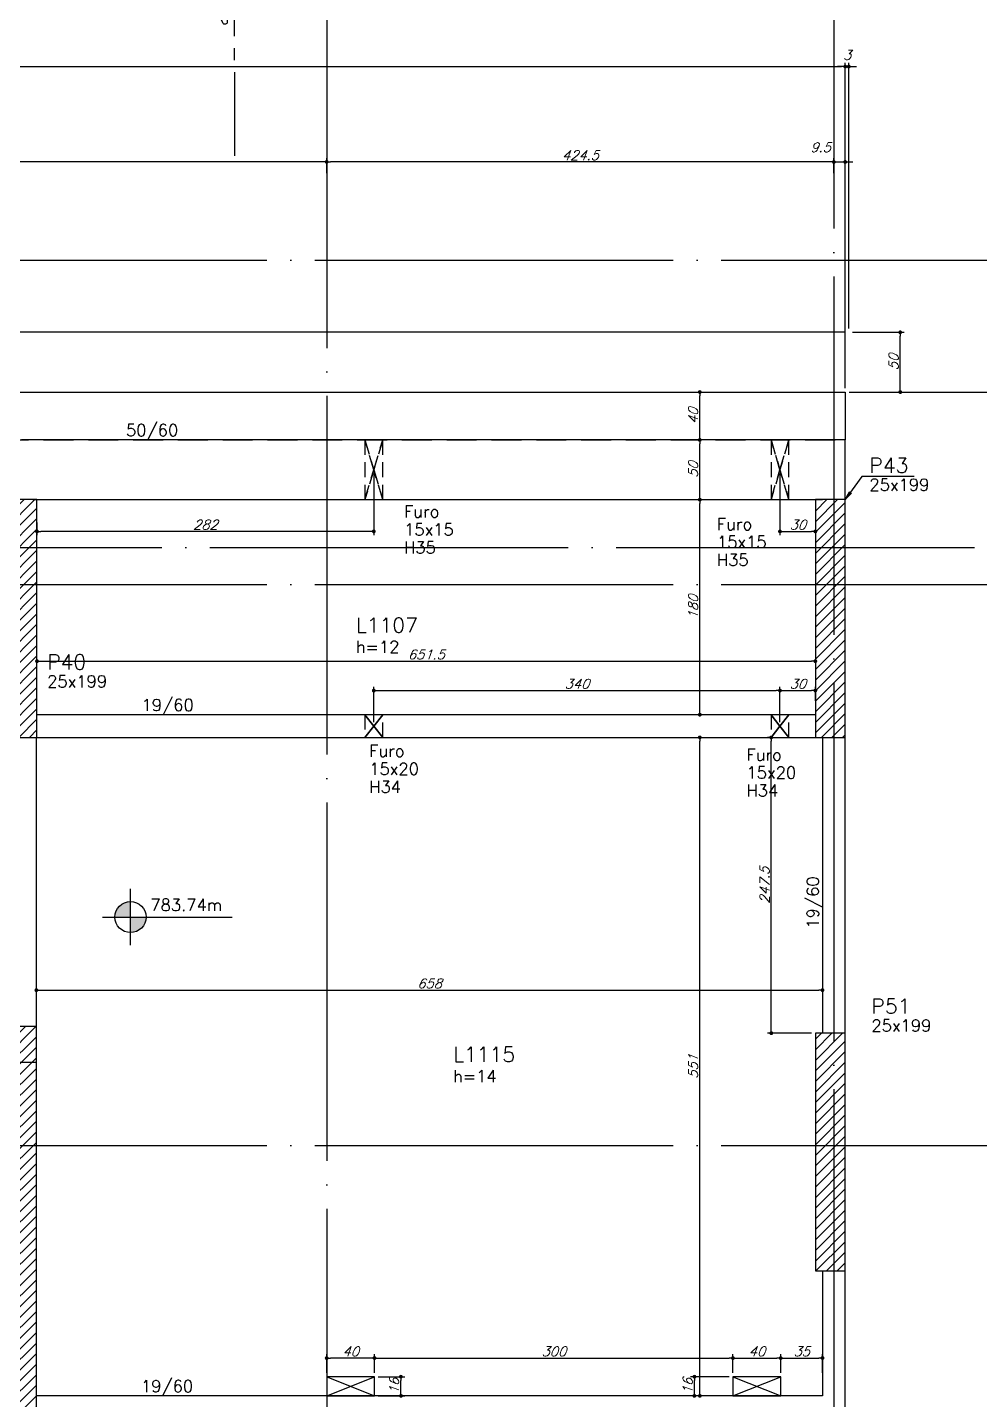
# Model space of a CAD drawing. Extents: x -4723 to 4922, y -2048 to 2452.
# Drawn here: x 2575 to 3372, y 661 to 1810 of the extents above; entities that cross this region are included whole.
import ezdxf
from ezdxf.enums import TextEntityAlignment as Align

# ---------------------------------------------------------------- set-up
doc = ezdxf.new("R2010")
doc.units = 0
doc.header["$LTSCALE"] = 50
doc.header["$MEASUREMENT"] = 0
for name, pattern in [('DASHED', [0.75, 0.5, -0.25]), ('EIXO', [6.8, 6, -0.4, 0, -0.4]), ('HIDDEN', [0.375, 0.25, -0.125])]:
    doc.linetypes.add(name, pattern=pattern)
doc.layers.get('0').update_dxf_attribs({"linetype": 'CONTINUOUS'})
doc.layers.get('DEFPOINTS').update_dxf_attribs({"linetype": 'CONTINUOUS'})
for name, color, linetype in [('242', 3, 'CONTINUOUS'), ('71', 6, 'CONTINUOUS'), ('F-CORTE-INDICAÇÃO', 4, 'CONTINUOUS'), ('F-COTAS', 106, 'CONTINUOUS'), ('F-COTAS-FUROS', 50, 'CONTINUOUS'), ('F-EIXO', 12, 'EIXO'), ('F-FURO-PAREDE', 2, 'HIDDEN'), ('F-FURO-PAREDE-TEXTOS', 2, 'CONTINUOUS'), ('F-LAJES', 3, 'CONTINUOUS'), ('F-LAJES-DIM', 2, 'CONTINUOUS'), ('F-LAJES-NOME', 4, 'CONTINUOUS'), ('F-NÍVEL-PLANTA', 2, 'CONTINUOUS'), ('F-PILARES-DIM', 172, 'CONTINUOUS'), ('F-PILARES-HACH', 174, 'CONTINUOUS'), ('F-PILARES-NOME', 170, 'CONTINUOUS'), ('F-PILARES-S', 170, 'CONTINUOUS'), ('F-PILARES-V', 170, 'CONTINUOUS'), ('F-TEXTO', 6, 'CONTINUOUS'), ('F-VIGAS', 3, 'CONTINUOUS'), ('F-VIGAS-DIM', 2, 'CONTINUOUS'), ('F-VÃO', 1, 'CONTINUOUS')]:
    doc.layers.add(name, color=color, linetype=linetype)
doc.styles.add('CP-TEXT-INCL', font='simplex.shx', dxfattribs={"oblique": 20})
doc.styles.add('MCP', font='simplex.shx')
doc.styles.add('ROMANS', font='simplex.shx')
doc.dimstyles.new('CP-COTAS-50', dxfattribs={"dimscale": 0.64, "dimtxt": 12.5, "dimasz": 5, "dimexe": 5, "dimexo": 5, "dimgap": 2.5, "dimtad": 1, "dimdec": 1, "dimdsep": 46, "dimtxsty": 'CP-TEXT-INCL', "dimblk1": 'DOT', "dimblk2": 'DOT', "dimsah": 1, "dimcen": 9, "dimclrd": 256, "dimclre": 256, "dimclrt": 256, "dimadec": 0, "dimazin": 0, "dimtfac": 1, "dimtdec": 1, "dimtmove": 2, "dimatfit": 3, "dimldrblk": 'DOT', "dimfxl": 0, "dimtolj": 1, "dimarcsym": 0})

# ---------------------------------------------------------------- blocks, each defined once
blk = doc.blocks.new('Nível - Planta')
at = {"layer": 'F-NÍVEL-PLANTA'}
h = blk.add_hatch(color=71, dxfattribs=at)
h.paths.add_polyline_path([(0, 0), (0, 0.26, 0.414214), (-0.26, 0)])
h.paths.add_polyline_path([(0.26, 0), (0, 0), (0, -0.26, 0.414214)])
for p, q in [((0, -0.469), (0, 0.469)), ((-0.469, 0), (1.704, 0))]:
    blk.add_line(p, q, dxfattribs=at)
blk.add_circle((0, 0), 0.26, dxfattribs=at)
at = {"layer": 'F-TEXTO', "color": 3, "style": 'MCP'}
blk.add_attdef('NÍVEL', (0.333, 0.102), '', height=0.2, dxfattribs=at)
blk = doc.blocks.new('*U10')
at = {"layer": 'F-CORTE-INDICAÇÃO'}
for p, q in [((70, 0), (0, 0)), ((80, 0), (90, 0)), ((100, 0), (170, 0))]:
    blk.add_line(p, q, dxfattribs=at)
blk.add_lwpolyline([(112, 6, -0.802585), (111.2, 9.8), (140, 23.3), (168.8, 9.8, -0.802585), (168, 6)], format="xyb", close=True, dxfattribs=at)
at = {"layer": 'F-CORTE-INDICAÇÃO', "style": 'ROMANS'}
blk.add_attdef('CORTE', text='', height=15, dxfattribs=at).set_placement((140, 35.8), align=Align.MIDDLE_CENTER)
at = {"layer": 'F-CORTE-INDICAÇÃO', "color": 2, "style": 'ROMANS'}
blk.add_attdef('FOLHA', text='', height=12, dxfattribs=at).set_placement((140, -10), align=Align.MIDDLE_CENTER)
blk = doc.blocks.new('_DOT')
at = {"color": 0, "linetype": 'ByBlock'}
blk.add_line((-0.5, 0), (-1, 0), dxfattribs=at)
at = {"color": 0, "linetype": 'ByBlock', "const_width": 0.5}
blk.add_lwpolyline([(-0.25, 0, 1), (0.25, 0, 1)], format="xyb", close=True, dxfattribs=at)
blk = doc.blocks.new('*D74')
at = {"layer": 'DEFPOINTS', "color": 0, "linetype": 'Continuous', "transparency": 16777216}
for p in [(3137.8, 1215.5), (3137.8, 1215.5), (3137.8, 664.5)]:
    blk.add_point(p, dxfattribs=at)
at = {"layer": 'F-COTAS', "linetype": 'Continuous', "lineweight": -2, "transparency": 16777216}
blk.add_line((3137.8, 667.7), (3137.8, 1212.3), dxfattribs=at)
at = {"layer": 'F-COTAS', "linetype": 'Continuous', "lineweight": -2, "transparency": 16777216, "xscale": 3.2, "yscale": 3.2, "zscale": 3.2}
for p, rotation in [((3137.8, 1215.5), 90), ((3137.8, 664.5), 270)]:
    blk.add_blockref('_DOT', p, dxfattribs=dict(at, rotation=rotation))
at = {"layer": 'F-COTAS', "linetype": 'Continuous', "transparency": 16777216, "insert": (3132.2, 940), "char_height": 8, "attachment_point": 5, "rotation": 90, "style": 'CP-TEXT-INCL'}
blk.add_mtext('\\A1;551', dxfattribs=at)
blk = doc.blocks.new('*D75')
at = {"layer": 'DEFPOINTS', "color": 0, "linetype": 'Continuous', "transparency": 16777216}
for p in [(3137.8, 1414.5), (3137.8, 1414.5), (3137.8, 1234.5)]:
    blk.add_point(p, dxfattribs=at)
at = {"layer": 'F-COTAS', "linetype": 'Continuous', "lineweight": -2, "transparency": 16777216}
blk.add_line((3137.8, 1237.7), (3137.8, 1411.3), dxfattribs=at)
at = {"layer": 'F-COTAS', "linetype": 'Continuous', "lineweight": -2, "transparency": 16777216, "xscale": 3.2, "yscale": 3.2, "zscale": 3.2}
for p, rotation in [((3137.8, 1414.5), 90), ((3137.8, 1234.5), 270)]:
    blk.add_blockref('_DOT', p, dxfattribs=dict(at, rotation=rotation))
at = {"layer": 'F-COTAS', "linetype": 'Continuous', "transparency": 16777216, "insert": (3132.2, 1324.5), "char_height": 8, "attachment_point": 5, "rotation": 90, "style": 'CP-TEXT-INCL'}
blk.add_mtext('\\A1;180', dxfattribs=at)
blk = doc.blocks.new('*D76')
at = {"layer": 'DEFPOINTS', "color": 0, "linetype": 'Continuous', "transparency": 16777216}
for p in [(3137.8, 1464.5), (3137.8, 1464.5), (3137.8, 1414.5)]:
    blk.add_point(p, dxfattribs=at)
at = {"layer": 'F-COTAS', "linetype": 'Continuous', "lineweight": -2, "transparency": 16777216}
blk.add_line((3137.8, 1417.7), (3137.8, 1461.3), dxfattribs=at)
at = {"layer": 'F-COTAS', "linetype": 'Continuous', "lineweight": -2, "transparency": 16777216, "xscale": 3.2, "yscale": 3.2, "zscale": 3.2}
for p, rotation in [((3137.8, 1464.5), 90), ((3137.8, 1414.5), 270)]:
    blk.add_blockref('_DOT', p, dxfattribs=dict(at, rotation=rotation))
at = {"layer": 'F-COTAS', "linetype": 'Continuous', "transparency": 16777216, "insert": (3132.2, 1439.5), "char_height": 8, "attachment_point": 5, "rotation": 90, "style": 'CP-TEXT-INCL'}
blk.add_mtext('\\A1;50', dxfattribs=at)
blk = doc.blocks.new('*D77')
at = {"layer": 'DEFPOINTS', "color": 0, "linetype": 'Continuous', "transparency": 16777216}
for p in [(3137.8, 1504.5), (3137.8, 1504.5), (3137.8, 1464.5)]:
    blk.add_point(p, dxfattribs=at)
at = {"layer": 'F-COTAS', "linetype": 'Continuous', "lineweight": -2, "transparency": 16777216}
blk.add_line((3137.8, 1467.7), (3137.8, 1501.3), dxfattribs=at)
at = {"layer": 'F-COTAS', "linetype": 'Continuous', "lineweight": -2, "transparency": 16777216, "xscale": 3.2, "yscale": 3.2, "zscale": 3.2}
for p, rotation in [((3137.8, 1504.5), 90), ((3137.8, 1464.5), 270)]:
    blk.add_blockref('_DOT', p, dxfattribs=dict(at, rotation=rotation))
at = {"layer": 'F-COTAS', "linetype": 'Continuous', "transparency": 16777216, "insert": (3132.2, 1484.5), "char_height": 8, "attachment_point": 5, "rotation": 90, "style": 'CP-TEXT-INCL'}
blk.add_mtext('\\A1;40', dxfattribs=at)
blk = doc.blocks.new('*D89')
at = {"layer": 'DEFPOINTS', "color": 0, "linetype": 'Continuous', "transparency": 16777216}
for p in [(2582.5, 1004), (3240.5, 1004), (3240.5, 1004)]:
    blk.add_point(p, dxfattribs=at)
at = {"layer": 'F-COTAS', "linetype": 'Continuous', "lineweight": -2, "transparency": 16777216}
blk.add_line((2585.7, 1004), (3237.3, 1004), dxfattribs=at)
at = {"layer": 'F-COTAS', "linetype": 'Continuous', "lineweight": -2, "transparency": 16777216, "xscale": 3.2, "yscale": 3.2, "zscale": 3.2, "rotation": 180}
blk.add_blockref('_DOT', (2582.5, 1004), dxfattribs=at)
at = {"layer": 'F-COTAS', "linetype": 'Continuous', "lineweight": -2, "transparency": 16777216, "xscale": 3.2, "yscale": 3.2, "zscale": 3.2}
blk.add_blockref('_DOT', (3240.5, 1004), dxfattribs=at)
at = {"layer": 'F-COTAS', "linetype": 'Continuous', "transparency": 16777216, "insert": (2911.5, 1009.6), "char_height": 8, "attachment_point": 5, "style": 'CP-TEXT-INCL'}
blk.add_mtext('\\A1;658', dxfattribs=at)
blk = doc.blocks.new('*D100')
at = {"layer": 'DEFPOINTS', "color": 0, "linetype": 'Continuous', "transparency": 16777216}
for p in [(2583, 1279.3), (3234.5, 1279.3), (3234.5, 1279.3)]:
    blk.add_point(p, dxfattribs=at)
at = {"layer": 'F-COTAS', "linetype": 'Continuous', "lineweight": -2, "transparency": 16777216}
blk.add_line((2586.2, 1279.3), (3231.3, 1279.3), dxfattribs=at)
at = {"layer": 'F-COTAS', "linetype": 'Continuous', "lineweight": -2, "transparency": 16777216, "xscale": 3.2, "yscale": 3.2, "zscale": 3.2, "rotation": 180}
blk.add_blockref('_DOT', (2583, 1279.3), dxfattribs=at)
at = {"layer": 'F-COTAS', "linetype": 'Continuous', "lineweight": -2, "transparency": 16777216, "xscale": 3.2, "yscale": 3.2, "zscale": 3.2}
blk.add_blockref('_DOT', (3234.5, 1279.3), dxfattribs=at)
at = {"layer": 'F-COTAS', "linetype": 'Continuous', "transparency": 16777216, "insert": (2908.8, 1284.9), "char_height": 8, "attachment_point": 5, "style": 'CP-TEXT-INCL'}
blk.add_mtext('\\A1;651.5', dxfattribs=at)
blk = doc.blocks.new('*U149')
at = {"layer": 'F-EIXO'}
blk.add_line((0, 0), (0, -2655), dxfattribs=at)
at = {"layer": 'F-TEXTO', "style": 'ROMANS'}
blk.add_attdef('EIXO', text='', height=17.5, rotation=360, dxfattribs=at).set_placement((0, 28.2), align=Align.MIDDLE_CENTER)
blk = doc.blocks.new('*U155')
at = {"layer": 'F-EIXO'}
blk.add_line((0, 0), (7197, 0), dxfattribs=at)
at = {"layer": 'F-TEXTO', "style": 'ROMANS'}
blk.add_attdef('EIXO', text='', height=17.5, dxfattribs=at).set_placement((-28.2072, 0), align=Align.MIDDLE_CENTER)
blk = doc.blocks.new('*U156')
at = {"layer": 'F-EIXO'}
blk.add_line((0, 0), (7197, 0), dxfattribs=at)
at = {"layer": 'F-TEXTO', "style": 'ROMANS'}
blk.add_attdef('EIXO', text='', height=17.5, dxfattribs=at).set_placement((-28.2072, 0), align=Align.MIDDLE_CENTER)
blk = doc.blocks.new('*U157')
at = {"layer": 'F-EIXO'}
blk.add_line((0, 0), (7285, 0), dxfattribs=at)
at = {"layer": 'F-TEXTO', "style": 'ROMANS'}
blk.add_attdef('EIXO', text='', height=17.5, dxfattribs=at).set_placement((-28.2072, 0), align=Align.MIDDLE_CENTER)
blk = doc.blocks.new('*U169')
at = {"layer": 'F-EIXO'}
blk.add_line((0, 0), (0, -2755), dxfattribs=at)
at = {"layer": 'F-TEXTO', "style": 'ROMANS'}
blk.add_attdef('EIXO', text='', height=17.5, rotation=360, dxfattribs=at).set_placement((0, 28.2072), align=Align.MIDDLE_CENTER)
blk = doc.blocks.new('*U170')
at = {"layer": 'F-EIXO'}
blk.add_line((0, 0), (7197, 0), dxfattribs=at)
at = {"layer": 'F-TEXTO', "style": 'ROMANS'}
blk.add_attdef('EIXO', text='', height=17.5, dxfattribs=at).set_placement((-28.2072, 0), align=Align.MIDDLE_CENTER)
blk = doc.blocks.new('*D220')
at = {"layer": 'DEFPOINTS', "color": 0, "linetype": 'Continuous', "transparency": 16777216}
for p in [(3259.5, 1504.5), (3512.9, 1504.5), (3262.5, -415.5)]:
    blk.add_point(p, dxfattribs=at)
at = {"layer": 'F-COTAS', "linetype": 'Continuous', "lineweight": -2, "transparency": 16777216}
for p, q in [((3262.7, 1504.5), (3516.1, 1504.5)), ((3512.9, -412.3), (3512.9, 1501.3)), ((3265.7, -415.5), (3516.1, -415.5))]:
    blk.add_line(p, q, dxfattribs=at)
at = {"layer": 'F-COTAS', "linetype": 'Continuous', "lineweight": -2, "transparency": 16777216, "xscale": 3.2, "yscale": 3.2, "zscale": 3.2}
for p, rotation in [((3512.9, 1504.5), 90), ((3512.9, -415.5), 270)]:
    blk.add_blockref('_DOT', p, dxfattribs=dict(at, rotation=rotation))
at = {"layer": 'F-COTAS', "linetype": 'Continuous', "transparency": 16777216, "insert": (3507.3, 544.5), "char_height": 8, "attachment_point": 5, "rotation": 90, "style": 'CP-TEXT-INCL'}
blk.add_mtext('\\A1;1920', dxfattribs=at)
blk = doc.blocks.new('*D231')
at = {"layer": 'DEFPOINTS', "color": 0, "linetype": 'Continuous', "transparency": 16777216}
for p in [(3259.5, 1776.9), (-3490, 1504.5), (3259.5, 1504.5)]:
    blk.add_point(p, dxfattribs=at)
at = {"layer": 'F-COTAS', "linetype": 'Continuous', "lineweight": -2, "transparency": 16777216}
for p, q in [((-3490, 1507.7), (-3490, 1780.1)), ((3259.5, 1507.7), (3259.5, 1780.1)), ((-3486.8, 1776.9), (3256.3, 1776.9))]:
    blk.add_line(p, q, dxfattribs=at)
at = {"layer": 'F-COTAS', "linetype": 'Continuous', "lineweight": -2, "transparency": 16777216, "xscale": 3.2, "yscale": 3.2, "zscale": 3.2, "rotation": 180}
blk.add_blockref('_DOT', (-3490, 1776.9), dxfattribs=at)
at = {"layer": 'F-COTAS', "linetype": 'Continuous', "lineweight": -2, "transparency": 16777216, "xscale": 3.2, "yscale": 3.2, "zscale": 3.2}
blk.add_blockref('_DOT', (3259.5, 1776.9), dxfattribs=at)
at = {"layer": 'F-COTAS', "linetype": 'Continuous', "transparency": 16777216, "insert": (-115.2, 1782.5), "char_height": 8, "attachment_point": 5, "style": 'CP-TEXT-INCL'}
blk.add_mtext('\\A1;6749.5', dxfattribs=at)
blk = doc.blocks.new('*D232')
at = {"layer": 'DEFPOINTS', "color": 0, "linetype": 'Continuous', "transparency": 16777216}
for p in [(2825.5, 1697.1), (2825.5, 1684.5), (3250, 1684.5)]:
    blk.add_point(p, dxfattribs=at)
at = {"layer": 'F-COTAS', "linetype": 'Continuous', "lineweight": -2, "transparency": 16777216}
for p, q in [((2825.5, 1687.7), (2825.5, 1700.3)), ((3250, 1687.7), (3250, 1700.3)), ((3246.8, 1697.1), (2828.7, 1697.1))]:
    blk.add_line(p, q, dxfattribs=at)
at = {"layer": 'F-COTAS', "linetype": 'Continuous', "lineweight": -2, "transparency": 16777216, "xscale": 3.2, "yscale": 3.2, "zscale": 3.2, "rotation": 180}
blk.add_blockref('_DOT', (2825.5, 1697.1), dxfattribs=at)
at = {"layer": 'F-COTAS', "linetype": 'Continuous', "lineweight": -2, "transparency": 16777216, "xscale": 3.2, "yscale": 3.2, "zscale": 3.2}
blk.add_blockref('_DOT', (3250, 1697.1), dxfattribs=at)
at = {"layer": 'F-COTAS', "linetype": 'Continuous', "transparency": 16777216, "insert": (3037.8, 1702.7), "char_height": 8, "attachment_point": 5, "style": 'CP-TEXT-INCL'}
blk.add_mtext('\\A1;424.5', dxfattribs=at)
blk = doc.blocks.new('*D233')
at = {"layer": 'DEFPOINTS', "color": 0, "linetype": 'Continuous', "transparency": 16777216}
for p in [(2245.5, 1697.1), (2245.5, 1697.1), (2825.5, 1684.5)]:
    blk.add_point(p, dxfattribs=at)
at = {"layer": 'F-COTAS', "linetype": 'Continuous', "lineweight": -2, "transparency": 16777216}
for p, q in [((2825.5, 1687.7), (2825.5, 1700.3)), ((2822.3, 1697.1), (2248.7, 1697.1))]:
    blk.add_line(p, q, dxfattribs=at)
at = {"layer": 'F-COTAS', "linetype": 'Continuous', "lineweight": -2, "transparency": 16777216, "xscale": 3.2, "yscale": 3.2, "zscale": 3.2, "rotation": 180}
blk.add_blockref('_DOT', (2245.5, 1697.1), dxfattribs=at)
at = {"layer": 'F-COTAS', "linetype": 'Continuous', "lineweight": -2, "transparency": 16777216, "xscale": 3.2, "yscale": 3.2, "zscale": 3.2}
blk.add_blockref('_DOT', (2825.5, 1697.1), dxfattribs=at)
at = {"layer": 'F-COTAS', "linetype": 'Continuous', "transparency": 16777216, "insert": (2535.5, 1702.7), "char_height": 8, "attachment_point": 5, "style": 'CP-TEXT-INCL'}
blk.add_mtext('\\A1;580', dxfattribs=at)
blk = doc.blocks.new('*D298')
at = {"layer": 'DEFPOINTS', "color": 0, "linetype": 'Continuous', "transparency": 16777216}
for p in [(3262.5, 1776.9), (3259.5, 1554.5), (3262.5, 1554.5)]:
    blk.add_point(p, dxfattribs=at)
at = {"layer": 'F-COTAS', "linetype": 'Continuous', "lineweight": -2, "transparency": 16777216}
for p, q in [((3259.5, 1557.7), (3259.5, 1780.1)), ((3262.5, 1557.7), (3262.5, 1780.1)), ((3256.3, 1776.9), (3253.1, 1776.9)), ((3259.5, 1776.9), (3262.5, 1776.9)), ((3265.7, 1776.9), (3268.9, 1776.9))]:
    blk.add_line(p, q, dxfattribs=at)
at = {"layer": 'F-COTAS', "linetype": 'Continuous', "lineweight": -2, "transparency": 16777216, "xscale": 3.2, "yscale": 3.2, "zscale": 3.2}
blk.add_blockref('_DOT', (3259.5, 1776.9), dxfattribs=at)
at = {"layer": 'F-COTAS', "linetype": 'Continuous', "lineweight": -2, "transparency": 16777216, "xscale": 3.2, "yscale": 3.2, "zscale": 3.2, "rotation": 180}
blk.add_blockref('_DOT', (3262.5, 1776.9), dxfattribs=at)
at = {"layer": 'F-COTAS', "linetype": 'Continuous', "transparency": 16777216, "insert": (3261, 1786.5), "char_height": 8, "attachment_point": 5, "style": 'CP-TEXT-INCL'}
blk.add_mtext('\\A1;3', dxfattribs=at)
blk = doc.blocks.new('*D299')
at = {"layer": 'DEFPOINTS', "color": 0, "linetype": 'Continuous', "transparency": 16777216}
for p in [(3262.5, 1554.5), (3305.6, 1554.5), (3262.5, 1504.5)]:
    blk.add_point(p, dxfattribs=at)
at = {"layer": 'F-COTAS', "linetype": 'Continuous', "lineweight": -2, "transparency": 16777216}
for p, q in [((3265.7, 1554.5), (3308.8, 1554.5)), ((3305.6, 1507.7), (3305.6, 1551.3)), ((3265.7, 1504.5), (3308.8, 1504.5))]:
    blk.add_line(p, q, dxfattribs=at)
at = {"layer": 'F-COTAS', "linetype": 'Continuous', "lineweight": -2, "transparency": 16777216, "xscale": 3.2, "yscale": 3.2, "zscale": 3.2}
for p, rotation in [((3305.6, 1554.5), 90), ((3305.6, 1504.5), 270)]:
    blk.add_blockref('_DOT', p, dxfattribs=dict(at, rotation=rotation))
at = {"layer": 'F-COTAS', "linetype": 'Continuous', "transparency": 16777216, "insert": (3300, 1529.5), "char_height": 8, "attachment_point": 5, "rotation": 90, "style": 'CP-TEXT-INCL'}
blk.add_mtext('\\A1;50', dxfattribs=at)
blk = doc.blocks.new('*D300')
at = {"layer": 'DEFPOINTS', "color": 0, "linetype": 'Continuous', "transparency": 16777216}
for p in [(3250, 1688.5), (3259.5, 1697.1), (3259.5, 1688.5)]:
    blk.add_point(p, dxfattribs=at)
at = {"layer": 'F-COTAS', "linetype": 'Continuous', "lineweight": -2, "transparency": 16777216}
for p, q in [((3250, 1691.7), (3250, 1700.3)), ((3259.5, 1691.7), (3259.5, 1700.3)), ((3246.8, 1697.1), (3243.6, 1697.1)), ((3250, 1697.1), (3259.5, 1697.1)), ((3262.7, 1697.1), (3265.9, 1697.1))]:
    blk.add_line(p, q, dxfattribs=at)
at = {"layer": 'F-COTAS', "linetype": 'Continuous', "lineweight": -2, "transparency": 16777216, "xscale": 3.2, "yscale": 3.2, "zscale": 3.2}
blk.add_blockref('_DOT', (3250, 1697.1), dxfattribs=at)
at = {"layer": 'F-COTAS', "linetype": 'Continuous', "lineweight": -2, "transparency": 16777216, "xscale": 3.2, "yscale": 3.2, "zscale": 3.2, "rotation": 180}
blk.add_blockref('_DOT', (3259.5, 1697.1), dxfattribs=at)
at = {"layer": 'F-COTAS', "linetype": 'Continuous', "transparency": 16777216, "insert": (3238.8, 1709.3), "char_height": 8, "attachment_point": 5, "style": 'CP-TEXT-INCL'}
blk.add_mtext('\\A1;9.5', dxfattribs=at)
blk = doc.blocks.new('*U367')
at = {"layer": 'F-VÃO'}
for p, q in [((0, 0), (40, 16)), ((0, 16), (40, 0))]:
    blk.add_line(p, q, dxfattribs=at)
at = {"layer": 'F-VÃO', "color": 3}
blk.add_lwpolyline([(0, 0), (40, 0), (40, 16), (0, 16)], close=True, dxfattribs=at)
blk = doc.blocks.new('*U370')
at = {"layer": 'F-VÃO'}
for p, q in [((0, 0), (40, 16)), ((0, 16), (40, 0))]:
    blk.add_line(p, q, dxfattribs=at)
at = {"layer": 'F-VÃO', "color": 3}
blk.add_lwpolyline([(0, 0), (40, 0), (40, 16), (0, 16)], close=True, dxfattribs=at)
blk = doc.blocks.new('*D419')
at = {"layer": 'DEFPOINTS', "color": 0, "linetype": 'Continuous', "transparency": 16777216}
for p in [(3205.5, 696.1), (3165.5, 680.5), (3205.5, 680.5)]:
    blk.add_point(p, dxfattribs=at)
at = {"layer": 'F-COTAS-FUROS', "linetype": 'Continuous', "lineweight": -2, "transparency": 16777216}
for p, q in [((3165.5, 683.7), (3165.5, 699.3)), ((3168.7, 696.1), (3202.3, 696.1)), ((3205.5, 683.7), (3205.5, 699.3))]:
    blk.add_line(p, q, dxfattribs=at)
at = {"layer": 'F-COTAS-FUROS', "linetype": 'Continuous', "lineweight": -2, "transparency": 16777216, "xscale": 3.2, "yscale": 3.2, "zscale": 3.2, "rotation": 180}
blk.add_blockref('_DOT', (3165.5, 696.1), dxfattribs=at)
at = {"layer": 'F-COTAS-FUROS', "linetype": 'Continuous', "lineweight": -2, "transparency": 16777216, "xscale": 3.2, "yscale": 3.2, "zscale": 3.2}
blk.add_blockref('_DOT', (3205.5, 696.1), dxfattribs=at)
at = {"layer": 'F-COTAS-FUROS', "linetype": 'Continuous', "transparency": 16777216, "insert": (3185.5, 701.7), "char_height": 8, "attachment_point": 5, "style": 'CP-TEXT-INCL'}
blk.add_mtext('\\A1;40', dxfattribs=at)
blk = doc.blocks.new('*D420')
at = {"layer": 'DEFPOINTS', "color": 0, "linetype": 'Continuous', "transparency": 16777216}
for p in [(3240.5, 696.1), (3205.5, 680.5), (3240.5, 680.5)]:
    blk.add_point(p, dxfattribs=at)
at = {"layer": 'F-COTAS-FUROS', "linetype": 'Continuous', "lineweight": -2, "transparency": 16777216}
for p, q in [((3205.5, 683.7), (3205.5, 699.3)), ((3208.7, 696.1), (3237.3, 696.1)), ((3240.5, 683.7), (3240.5, 699.3))]:
    blk.add_line(p, q, dxfattribs=at)
at = {"layer": 'F-COTAS-FUROS', "linetype": 'Continuous', "lineweight": -2, "transparency": 16777216, "xscale": 3.2, "yscale": 3.2, "zscale": 3.2, "rotation": 180}
blk.add_blockref('_DOT', (3205.5, 696.1), dxfattribs=at)
at = {"layer": 'F-COTAS-FUROS', "linetype": 'Continuous', "lineweight": -2, "transparency": 16777216, "xscale": 3.2, "yscale": 3.2, "zscale": 3.2}
blk.add_blockref('_DOT', (3240.5, 696.1), dxfattribs=at)
at = {"layer": 'F-COTAS-FUROS', "linetype": 'Continuous', "transparency": 16777216, "insert": (3223, 701.7), "char_height": 8, "attachment_point": 5, "style": 'CP-TEXT-INCL'}
blk.add_mtext('\\A1;35', dxfattribs=at)
blk = doc.blocks.new('*D421')
at = {"layer": 'DEFPOINTS', "color": 0, "linetype": 'Continuous', "transparency": 16777216}
for p in [(3133.3, 680.5), (3165.5, 680.5), (3165.5, 664.5)]:
    blk.add_point(p, dxfattribs=at)
at = {"layer": 'F-COTAS-FUROS', "linetype": 'Continuous', "lineweight": -2, "transparency": 16777216}
for p, q in [((3162.3, 680.5), (3130.1, 680.5)), ((3133.3, 667.7), (3133.3, 677.3)), ((3162.3, 664.5), (3130.1, 664.5))]:
    blk.add_line(p, q, dxfattribs=at)
at = {"layer": 'F-COTAS-FUROS', "linetype": 'Continuous', "lineweight": -2, "transparency": 16777216, "xscale": 3.2, "yscale": 3.2, "zscale": 3.2}
for p, rotation in [((3133.3, 680.5), 90), ((3133.3, 664.5), 270)]:
    blk.add_blockref('_DOT', p, dxfattribs=dict(at, rotation=rotation))
at = {"layer": 'F-COTAS-FUROS', "linetype": 'Continuous', "transparency": 16777216, "insert": (3127.7, 672.5), "char_height": 8, "attachment_point": 5, "rotation": 90, "style": 'CP-TEXT-INCL'}
blk.add_mtext('\\A1;16', dxfattribs=at)
blk = doc.blocks.new('*D422')
at = {"layer": 'DEFPOINTS', "color": 0, "linetype": 'Continuous', "transparency": 16777216}
for p in [(2825.5, 696.1), (2825.5, 680.5), (2865.5, 680.5)]:
    blk.add_point(p, dxfattribs=at)
at = {"layer": 'F-COTAS-FUROS', "linetype": 'Continuous', "lineweight": -2, "transparency": 16777216}
for p, q in [((2825.5, 683.7), (2825.5, 699.3)), ((2862.3, 696.1), (2828.7, 696.1)), ((2865.5, 683.7), (2865.5, 699.3))]:
    blk.add_line(p, q, dxfattribs=at)
at = {"layer": 'F-COTAS-FUROS', "linetype": 'Continuous', "lineweight": -2, "transparency": 16777216, "xscale": 3.2, "yscale": 3.2, "zscale": 3.2, "rotation": 180}
blk.add_blockref('_DOT', (2825.5, 696.1), dxfattribs=at)
at = {"layer": 'F-COTAS-FUROS', "linetype": 'Continuous', "lineweight": -2, "transparency": 16777216, "xscale": 3.2, "yscale": 3.2, "zscale": 3.2}
blk.add_blockref('_DOT', (2865.5, 696.1), dxfattribs=at)
at = {"layer": 'F-COTAS-FUROS', "linetype": 'Continuous', "transparency": 16777216, "insert": (2845.5, 701.7), "char_height": 8, "attachment_point": 5, "style": 'CP-TEXT-INCL'}
blk.add_mtext('\\A1;40', dxfattribs=at)
blk = doc.blocks.new('*D423')
at = {"layer": 'DEFPOINTS', "color": 0, "linetype": 'Continuous', "transparency": 16777216}
for p in [(2865.5, 680.5), (2887.6, 680.5), (2865.5, 664.5)]:
    blk.add_point(p, dxfattribs=at)
at = {"layer": 'F-COTAS-FUROS', "linetype": 'Continuous', "lineweight": -2, "transparency": 16777216}
for p, q in [((2868.7, 680.5), (2890.8, 680.5)), ((2887.6, 667.7), (2887.6, 677.3)), ((2868.7, 664.5), (2890.8, 664.5))]:
    blk.add_line(p, q, dxfattribs=at)
at = {"layer": 'F-COTAS-FUROS', "linetype": 'Continuous', "lineweight": -2, "transparency": 16777216, "xscale": 3.2, "yscale": 3.2, "zscale": 3.2}
for p, rotation in [((2887.6, 680.5), 90), ((2887.6, 664.5), 270)]:
    blk.add_blockref('_DOT', p, dxfattribs=dict(at, rotation=rotation))
at = {"layer": 'F-COTAS-FUROS', "linetype": 'Continuous', "transparency": 16777216, "insert": (2882, 672.5), "char_height": 8, "attachment_point": 5, "rotation": 90, "style": 'CP-TEXT-INCL'}
blk.add_mtext('\\A1;16', dxfattribs=at)
blk = doc.blocks.new('*D424')
at = {"layer": 'DEFPOINTS', "color": 0, "linetype": 'Continuous', "transparency": 16777216}
for p in [(3165.5, 696.1), (2865.5, 680.5), (3165.5, 680.5)]:
    blk.add_point(p, dxfattribs=at)
at = {"layer": 'F-COTAS-FUROS', "linetype": 'Continuous', "lineweight": -2, "transparency": 16777216}
for p, q in [((2865.5, 683.7), (2865.5, 699.3)), ((2868.7, 696.1), (3162.3, 696.1)), ((3165.5, 683.7), (3165.5, 699.3))]:
    blk.add_line(p, q, dxfattribs=at)
at = {"layer": 'F-COTAS-FUROS', "linetype": 'Continuous', "lineweight": -2, "transparency": 16777216, "xscale": 3.2, "yscale": 3.2, "zscale": 3.2, "rotation": 180}
blk.add_blockref('_DOT', (2865.5, 696.1), dxfattribs=at)
at = {"layer": 'F-COTAS-FUROS', "linetype": 'Continuous', "lineweight": -2, "transparency": 16777216, "xscale": 3.2, "yscale": 3.2, "zscale": 3.2}
blk.add_blockref('_DOT', (3165.5, 696.1), dxfattribs=at)
at = {"layer": 'F-COTAS-FUROS', "linetype": 'Continuous', "transparency": 16777216, "insert": (3015.5, 701.7), "char_height": 8, "attachment_point": 5, "style": 'CP-TEXT-INCL'}
blk.add_mtext('\\A1;300', dxfattribs=at)
blk = doc.blocks.new('*D495')
at = {"layer": 'DEFPOINTS', "color": 0, "linetype": 'Continuous', "transparency": 16777216}
for p in [(3197.6, 1215.5), (3201.2, 1215.5), (3234.5, 968)]:
    blk.add_point(p, dxfattribs=at)
at = {"layer": 'F-COTAS', "linetype": 'Continuous', "lineweight": -2, "transparency": 16777216}
for p, q in [((3198, 1215.5), (3194.4, 1215.5)), ((3197.6, 971.2), (3197.6, 1212.3)), ((3231.3, 968), (3194.4, 968))]:
    blk.add_line(p, q, dxfattribs=at)
at = {"layer": 'F-COTAS', "linetype": 'Continuous', "lineweight": -2, "transparency": 16777216, "xscale": 3.2, "yscale": 3.2, "zscale": 3.2}
for p, rotation in [((3197.6, 1215.5), 90), ((3197.6, 968), 270)]:
    blk.add_blockref('_DOT', p, dxfattribs=dict(at, rotation=rotation))
at = {"layer": 'F-COTAS', "linetype": 'Continuous', "transparency": 16777216, "insert": (3192, 1091.7), "char_height": 8, "attachment_point": 5, "rotation": 90, "style": 'CP-TEXT-INCL'}
blk.add_mtext('\\A1;247.5', dxfattribs=at)
blk = doc.blocks.new('*D528')
at = {"layer": 'DEFPOINTS', "color": 0, "linetype": 'Continuous', "transparency": 16777216}
for p in [(3204.9, 1254.7), (2864.9, 1225), (3204.9, 1225)]:
    blk.add_point(p, dxfattribs=at)
at = {"layer": 'F-COTAS-FUROS', "linetype": 'Continuous', "lineweight": -2, "transparency": 16777216}
for p, q in [((2864.9, 1228.2), (2864.9, 1257.9)), ((2868.1, 1254.7), (3201.7, 1254.7)), ((3204.9, 1228.2), (3204.9, 1257.9))]:
    blk.add_line(p, q, dxfattribs=at)
at = {"layer": 'F-COTAS-FUROS', "linetype": 'Continuous', "lineweight": -2, "transparency": 16777216, "xscale": 3.2, "yscale": 3.2, "zscale": 3.2, "rotation": 180}
blk.add_blockref('_DOT', (2864.9, 1254.7), dxfattribs=at)
at = {"layer": 'F-COTAS-FUROS', "linetype": 'Continuous', "lineweight": -2, "transparency": 16777216, "xscale": 3.2, "yscale": 3.2, "zscale": 3.2}
blk.add_blockref('_DOT', (3204.9, 1254.7), dxfattribs=at)
at = {"layer": 'F-COTAS-FUROS', "linetype": 'Continuous', "transparency": 16777216, "insert": (3034.9, 1260.3), "char_height": 8, "attachment_point": 5, "style": 'CP-TEXT-INCL'}
blk.add_mtext('\\A1;340', dxfattribs=at)
blk = doc.blocks.new('*D529')
at = {"layer": 'DEFPOINTS', "color": 0, "linetype": 'Continuous', "transparency": 16777216}
for p in [(3234.5, 1254.7), (3204.9, 1243), (3234.5, 1243)]:
    blk.add_point(p, dxfattribs=at)
at = {"layer": 'F-COTAS-FUROS', "linetype": 'Continuous', "lineweight": -2, "transparency": 16777216}
for p, q in [((3204.9, 1246.2), (3204.9, 1257.9)), ((3208.1, 1254.7), (3231.3, 1254.7)), ((3234.5, 1246.2), (3234.5, 1257.9))]:
    blk.add_line(p, q, dxfattribs=at)
at = {"layer": 'F-COTAS-FUROS', "linetype": 'Continuous', "lineweight": -2, "transparency": 16777216, "xscale": 3.2, "yscale": 3.2, "zscale": 3.2, "rotation": 180}
blk.add_blockref('_DOT', (3204.9, 1254.7), dxfattribs=at)
at = {"layer": 'F-COTAS-FUROS', "linetype": 'Continuous', "lineweight": -2, "transparency": 16777216, "xscale": 3.2, "yscale": 3.2, "zscale": 3.2}
blk.add_blockref('_DOT', (3234.5, 1254.7), dxfattribs=at)
at = {"layer": 'F-COTAS-FUROS', "linetype": 'Continuous', "transparency": 16777216, "insert": (3219.7, 1260.3), "char_height": 8, "attachment_point": 5, "style": 'CP-TEXT-INCL'}
blk.add_mtext('\\A1;30', dxfattribs=at)
blk = doc.blocks.new('*D530')
at = {"layer": 'DEFPOINTS', "color": 0, "linetype": 'Continuous', "transparency": 16777216}
for p in [(3204.9, 1439.5), (3234.5, 1403.9), (3234.5, 1387.9)]:
    blk.add_point(p, dxfattribs=at)
at = {"layer": 'F-COTAS-FUROS', "linetype": 'Continuous', "lineweight": -2, "transparency": 16777216}
for p, q in [((3204.9, 1436.3), (3204.9, 1384.7)), ((3234.5, 1400.7), (3234.5, 1384.7)), ((3208.1, 1387.9), (3231.3, 1387.9))]:
    blk.add_line(p, q, dxfattribs=at)
at = {"layer": 'F-COTAS-FUROS', "linetype": 'Continuous', "lineweight": -2, "transparency": 16777216, "xscale": 3.2, "yscale": 3.2, "zscale": 3.2, "rotation": 180}
blk.add_blockref('_DOT', (3204.9, 1387.9), dxfattribs=at)
at = {"layer": 'F-COTAS-FUROS', "linetype": 'Continuous', "lineweight": -2, "transparency": 16777216, "xscale": 3.2, "yscale": 3.2, "zscale": 3.2}
blk.add_blockref('_DOT', (3234.5, 1387.9), dxfattribs=at)
at = {"layer": 'F-COTAS-FUROS', "linetype": 'Continuous', "transparency": 16777216, "insert": (3219.7, 1393.5), "char_height": 8, "attachment_point": 5, "style": 'CP-TEXT-INCL'}
blk.add_mtext('\\A1;30', dxfattribs=at)
blk = doc.blocks.new('*D531')
at = {"layer": 'DEFPOINTS', "color": 0, "linetype": 'Continuous', "transparency": 16777216}
for p in [(2864.9, 1439.5), (2583, 1398.5), (2583, 1387.9)]:
    blk.add_point(p, dxfattribs=at)
at = {"layer": 'F-COTAS-FUROS', "linetype": 'Continuous', "lineweight": -2, "transparency": 16777216}
for p, q in [((2864.9, 1436.3), (2864.9, 1384.7)), ((2583, 1395.3), (2583, 1384.7)), ((2861.7, 1387.9), (2586.2, 1387.9))]:
    blk.add_line(p, q, dxfattribs=at)
at = {"layer": 'F-COTAS-FUROS', "linetype": 'Continuous', "lineweight": -2, "transparency": 16777216, "xscale": 3.2, "yscale": 3.2, "zscale": 3.2, "rotation": 180}
blk.add_blockref('_DOT', (2583, 1387.9), dxfattribs=at)
at = {"layer": 'F-COTAS-FUROS', "linetype": 'Continuous', "lineweight": -2, "transparency": 16777216, "xscale": 3.2, "yscale": 3.2, "zscale": 3.2}
blk.add_blockref('_DOT', (2864.9, 1387.9), dxfattribs=at)
at = {"layer": 'F-COTAS-FUROS', "linetype": 'Continuous', "transparency": 16777216, "insert": (2723.9, 1393.5), "char_height": 8, "attachment_point": 5, "style": 'CP-TEXT-INCL'}
blk.add_mtext('\\A1;282', dxfattribs=at)

msp = doc.modelspace()

# ---------------------------------------------------------------- hatches: boundary and pattern name
at = {"layer": 'F-PILARES-HACH', "linetype": 'Continuous'}
h = msp.add_hatch(dxfattribs=at)
h.set_pattern_fill('ANSI31', color=256, scale=50, style=0)
h.paths.add_polyline_path([(2558, 1215.5), (2583, 1215.5), (2583, 1414.5), (2558, 1414.5)], flags=16)
h = msp.add_hatch(dxfattribs=at)
h.set_pattern_fill('ANSI31', color=256, scale=50, style=0)
h.paths.add_polyline_path([(3234.5, 1215.5), (3259.5, 1215.5), (3259.5, 1414.5), (3234.5, 1414.5)], flags=16)
h = msp.add_hatch(dxfattribs=at)
h.set_pattern_fill('ANSI31', color=256, scale=50, style=0)
h.paths.add_polyline_path([(2557.5, 645.5), (2582.5, 645.5), (2582.5, 973.5), (2557.5, 973.5)], flags=16)
h = msp.add_hatch(dxfattribs=at)
h.set_pattern_fill('ANSI31', color=256, scale=50, style=0)
h.paths.add_polyline_path([(3234.5, 769), (3259.5, 769), (3259.5, 968), (3234.5, 968)], flags=16)
h = msp.add_hatch(dxfattribs=at)
h.set_pattern_fill('ANSI31', color=256, scale=50, style=0)
h.paths.add_polyline_path([(2557.5, 645.5), (2582.5, 645.5), (2582.5, 943.5), (2557.5, 943.5)], flags=16)

# ---------------------------------------------------------------- linework, layer by layer
at = {"layer": '242', "linetype": 'Continuous'}
for p, q in [((3247, 1315), (3247, 1315)), ((3247, 868.5), (3247, 868.5))]:
    msp.add_line(p, q, dxfattribs=at)
at = {"layer": '71', "color": 2}
msp.add_line((3259.5, 1554.5), (1276, 1554.5), dxfattribs=at)
at = {"layer": '71', "color": 1, "linetype": 'DASHED'}
msp.add_line((1276, 1464.5), (3259.5, 1464.5), dxfattribs=at)
at = {"layer": 'F-COTAS', "linetype": 'Continuous'}
msp.add_lwpolyline([(3317.249, 1433.864), (3273.499, 1433.864), (3259.5, 1414.5), (3263.063, 1421.1), (3259.5, 1414.5), (3264.65, 1419.953)], dxfattribs=at)
at = {"layer": 'F-FURO-PAREDE'}
for points in [[(2864.9, 1439.5), (2857.4, 1414.5), (2872.4, 1414.5), (2864.9, 1439.5), (2872.4, 1414.5), (2872.4, 1464.5), (2864.9, 1439.5), (2872.4, 1464.5), (2857.4, 1464.5), (2864.9, 1439.5), (2857.4, 1464.5), (2857.4, 1414.5), (2864.9, 1439.5)], [(3204.9, 1439.5), (3197.4, 1414.5), (3212.4, 1414.5), (3204.9, 1439.5), (3212.4, 1414.5), (3212.4, 1464.5), (3204.9, 1439.5), (3212.4, 1464.5), (3197.4, 1464.5), (3204.9, 1439.5), (3197.4, 1464.5), (3197.4, 1414.5), (3204.9, 1439.5)], [(2864.9, 1225), (2857.4, 1215.5), (2872.4, 1215.5), (2864.9, 1225), (2872.4, 1215.5), (2872.4, 1234.5), (2864.9, 1225), (2872.4, 1234.5), (2857.4, 1234.5), (2864.9, 1225), (2857.4, 1234.5), (2857.4, 1215.5), (2864.9, 1225)], [(3204.9, 1225), (3197.4, 1215.5), (3212.4, 1215.5), (3204.9, 1225), (3212.4, 1215.5), (3212.4, 1234.5), (3204.9, 1225), (3212.4, 1234.5), (3197.4, 1234.5), (3204.9, 1225), (3197.4, 1234.5), (3197.4, 1215.5), (3204.9, 1225)]]:
    msp.add_lwpolyline(points, dxfattribs=at)
at = {"layer": 'F-LAJES', "linetype": 'Continuous'}
for p, q in [((1276, 1504.5), (3259.5, 1504.5)), ((3259.5, 1504.5), (3259.5, 1464.5))]:
    msp.add_line(p, q, dxfattribs=at)
at = {"layer": 'F-PILARES-S', "linetype": 'Continuous'}
for points in [[(2558, 1215.5), (2583, 1215.5), (2583, 1414.5), (2558, 1414.5), (2558, 1215.5)], [(3234.5, 1215.5), (3259.5, 1215.5), (3259.5, 1414.5), (3234.5, 1414.5), (3234.5, 1215.5)], [(3234.5, 769), (3259.5, 769), (3259.5, 968), (3234.5, 968), (3234.5, 769)], [(2557.5, 645.5), (2582.5, 645.5), (2582.5, 943.5), (2557.5, 943.5), (2557.5, 645.5)]]:
    msp.add_lwpolyline(points, dxfattribs=at)
at = {"layer": 'F-PILARES-V', "linetype": 'Continuous'}
msp.add_lwpolyline([(2557.5, 645.5), (2582.5, 645.5), (2582.5, 973.5), (2557.5, 973.5), (2557.5, 645.5)], dxfattribs=at)
at = {"layer": 'F-VIGAS'}
for points in [[(3259.5, 1464.5), (2570, 1464.5)], [(3259.5, 1414.5), (3259.5, 1464.5)], [(2579.5, 1414.5), (3240.5, 1414.5)], [(3234.5, 1234.5), (2583, 1234.5)], [(2582.5, 943.5), (2582.5, 1215.5)], [(2583, 1215.5), (3234.5, 1215.5)], [(3240.5, 1215.5), (3240.5, 968)], [(3259.5, 968), (3259.5, 1215.5)], [(3240.5, 769), (3240.5, 664.5)], [(3259.5, 655), (3259.5, 769)], [(3240.5, 664.5), (2582.5, 664.5)]]:
    msp.add_lwpolyline(points, dxfattribs=at)

# ---------------------------------------------------------------- block references
at = {"layer": 'F-CORTE-INDICAÇÃO', "linetype": 'Continuous'}
ref = msp.add_blockref('*U10', (2748.295, 1702.208), dxfattribs=dict(at, rotation=90))
ref.add_attrib('CORTE', '4', dxfattribs={"height": 15, "rotation": 90, "style": 'ROMANS'}).set_placement((2712.531, 1840.065), align=Align.MIDDLE_CENTER)
at = {"layer": 'F-EIXO', "linetype": 'Continuous'}
for name, p in [('*U169', (3250, 1941.357)), ('*U149', (2825.5, 1841.357)), ('*U170', (-3646.32, 1615)), ('*U157', (-3734.274, 1374.5)), ('*U156', (-3646.32, 1343.5)), ('*U155', (-3646.32, 874))]:
    msp.add_blockref(name, p, dxfattribs=at)
at = {"layer": 'F-NÍVEL-PLANTA', "linetype": 'Continuous', "xscale": 50, "yscale": 50, "zscale": 50}
msp.add_blockref('Nível - Planta', (2661.265, 1065.201), dxfattribs=at).add_auto_attribs({'NÍVEL': '783.74m'})
at = {"layer": 'F-VÃO', "linetype": 'Continuous'}
for name, p in [('*U370', (2825.5, 664.5)), ('*U367', (3165.5, 664.5))]:
    msp.add_blockref(name, p, dxfattribs=at)

# ---------------------------------------------------------------- texts
at = {"layer": 'F-FURO-PAREDE-TEXTOS', "linetype": 'Continuous', "style": 'MCP'}
for s, p in [('Furo', (2890.246, 1399.5)), ('15x15', (2890.246, 1384.5)), ('Furo', (3152.132, 1389.057)), ('H35', (2890.246, 1369.5)), ('15x15', (3152.132, 1374.057)), ('H35', (3152.132, 1359.057)), ('Furo', (2861.133, 1199.203)), ('Furo', (3176.892, 1196.049)), ('15x20', (2861.133, 1184.203)), ('15x20', (3176.892, 1181.049)), ('H34', (2861.133, 1169.203)), ('H34', (3176.892, 1166.049))]:
    msp.add_text(s, height=10, dxfattribs=at).set_placement(p)
at = {"layer": 'F-LAJES-DIM', "linetype": 'Continuous', "style": 'MCP'}
for s, p in [('h=12', (2849.918, 1286.211)), ('h=14', (2931.316, 926.979))]:
    msp.add_text(s, height=10, dxfattribs=at).set_placement(p)
at = {"layer": 'F-LAJES-NOME', "linetype": 'Continuous', "style": 'MCP'}
for s, p in [('L1107', (2849.918, 1303.211)), ('L1115', (2931.316, 943.979))]:
    msp.add_text(s, height=12.5, dxfattribs=at).set_placement(p)
at = {"layer": 'F-PILARES-DIM', "linetype": 'Continuous', "style": 'MCP'}
for p in [(3279.749, 1421.989), (2591.507, 1257.39), (3281.42, 969.37)]:
    msp.add_text('25x199', height=10, dxfattribs=at).set_placement(p)
at = {"layer": 'F-PILARES-NOME', "linetype": 'Continuous', "style": 'MCP'}
for s, p in [('P43', (3279.749, 1436.989)), ('P40', (2591.507, 1272.39)), ('P51', (3281.42, 984.37))]:
    msp.add_text(s, height=12.5, dxfattribs=at).set_placement(p)
at = {"layer": 'F-VIGAS-DIM', "linetype": 'Continuous', "style": 'MCP'}
for s, p in [('50/60', (2657.5, 1467.625)), ('19/60', (2670.5, 1237.625)), ('19/60', (2670, 667.625))]:
    msp.add_text(s, height=10, dxfattribs=at).set_placement(p)
msp.add_text('19/60', height=10, rotation=90, dxfattribs=at).set_placement((3237.375, 1055.5))

# ---------------------------------------------------------------- dimensions: what is measured, and where the dimension line sits
at = {"layer": 'F-COTAS', "linetype": 'Continuous'}
for base, p1, p2, picture, middle in [((3262.5, 1776.883), (3259.5, 1554.5), (3262.5, 1554.5), '*D298', (3261, 1786.483)), ((3259.5, 1776.883), (-3490, 1504.5), (3259.5, 1504.5), '*D231', (-115.25, 1782.483)), ((2245.5, 1697.104), (2825.5, 1684.461), (2245.5, 1697.104), '*D233', (2535.5, 1702.704)), ((2825.5, 1697.104), (3250, 1684.461), (2825.5, 1684.461), '*D232', (3037.75, 1702.704))]:
    dim = msp.add_linear_dim(base=base, p1=p1, p2=p2, dimstyle='CP-COTAS-50', dxfattribs=at)
    dim.commit()
    dim.dimension.update_dxf_attribs({"geometry": picture, "text_midpoint": middle})
dim = msp.add_linear_dim(base=(3259.5, 1697.104), p1=(3250, 1688.461), p2=(3259.5, 1688.461), dimstyle='CP-COTAS-50', dxfattribs=at)
dim.commit()
dim.dimension.update_dxf_attribs({"geometry": '*D300', "text_midpoint": (3238.794, 1709.332), "dimtype": 160})
for base, p1, p2, angle, picture, middle in [((3305.59, 1554.5), (3262.5, 1504.5), (3262.5, 1554.5), 90, '*D299', (3299.99, 1529.5)), ((3137.783, 1504.5), (3137.783, 1464.5), (3137.783, 1504.5), 270, '*D77', (3132.183, 1484.5)), ((3512.855, 1504.5), (3262.5, -415.5), (3259.5, 1504.5), 90, '*D220', (3507.255, 544.5)), ((3137.783, 1464.5), (3137.783, 1414.5), (3137.783, 1464.5), 270, '*D76', (3132.183, 1439.5)), ((3137.783, 1414.5), (3137.783, 1234.5), (3137.783, 1414.5), 270, '*D75', (3132.183, 1324.5)), ((3234.5, 1279.344), (2583, 1279.344), (3234.5, 1279.344), 180, '*D100', (2908.75, 1284.944)), ((3137.783, 1215.5), (3137.783, 664.5), (3137.783, 1215.5), 270, '*D74', (3132.183, 940)), ((3240.5, 1003.976), (2582.5, 1003.976), (3240.5, 1003.976), 180, '*D89', (2911.5, 1009.576))]:
    dim = msp.add_linear_dim(base=base, p1=p1, p2=p2, angle=angle, dimstyle='CP-COTAS-50', dxfattribs=at)
    dim.commit()
    dim.dimension.update_dxf_attribs({"geometry": picture, "text_midpoint": middle})
dim = msp.add_linear_dim(base=(3197.632, 1215.5), p1=(3234.5, 968), p2=(3201.23, 1215.5), angle=90, dimstyle='CP-COTAS-50', override={"dimfxl": 7.5}, dxfattribs=at)
dim.commit()
dim.dimension.update_dxf_attribs({"geometry": '*D495', "text_midpoint": (3192.032, 1091.75)})
at = {"layer": 'F-COTAS-FUROS', "linetype": 'Continuous'}
for base, p1, p2, picture, middle in [((2583, 1387.939), (2864.9, 1439.5), (2583, 1398.48), '*D531', (2723.95, 1393.539)), ((3234.5, 1387.939), (3204.9, 1439.5), (3234.5, 1403.895), '*D530', (3219.7, 1393.539)), ((3204.9, 1254.657), (2864.9, 1225), (3204.9, 1225), '*D528', (3034.9, 1260.257)), ((3234.5, 1254.657), (3204.9, 1243.029), (3234.5, 1243.029), '*D529', (3219.7, 1260.257)), ((2825.5, 696.059), (2865.5, 680.5), (2825.5, 680.5), '*D422', (2845.5, 701.659)), ((3165.5, 696.059), (2865.5, 680.5), (3165.5, 680.5), '*D424', (3015.5, 701.659)), ((3205.5, 696.059), (3165.5, 680.5), (3205.5, 680.5), '*D419', (3185.5, 701.659)), ((3240.5, 696.059), (3205.5, 680.5), (3240.5, 680.5), '*D420', (3223, 701.659))]:
    dim = msp.add_linear_dim(base=base, p1=p1, p2=p2, dimstyle='CP-COTAS-50', override={"dimdec": 0, "dimfxl": 7.5}, dxfattribs=at)
    dim.commit()
    dim.dimension.update_dxf_attribs({"geometry": picture, "text_midpoint": middle})
for base, p1, p2, picture, middle in [((2887.569, 680.5), (2865.5, 664.5), (2865.5, 680.5), '*D423', (2881.969, 672.5)), ((3133.319, 680.5), (3165.5, 664.5), (3165.5, 680.5), '*D421', (3127.719, 672.5))]:
    dim = msp.add_linear_dim(base=base, p1=p1, p2=p2, angle=90, dimstyle='CP-COTAS-50', override={"dimdec": 0, "dimfxl": 7.5}, dxfattribs=at)
    dim.commit()
    dim.dimension.update_dxf_attribs({"geometry": picture, "text_midpoint": middle})

doc.saveas('drawing.dxf')
